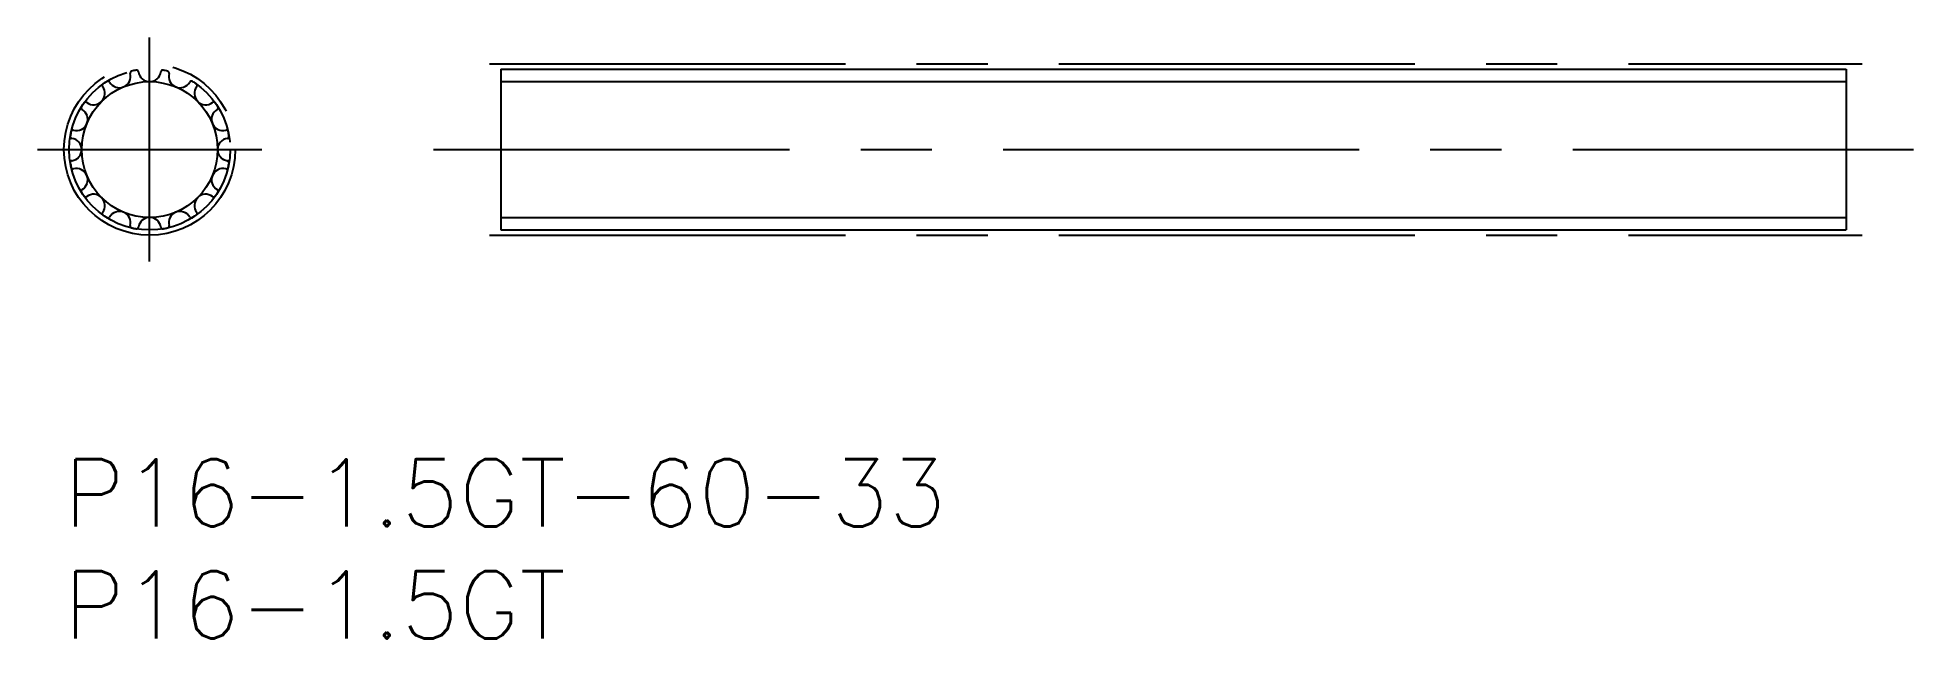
# Model space of a CAD drawing. Extents: x -1.2 to 82.5, y -8 to 18.8.
import ezdxf

# ---------------------------------------------------------------- set-up
doc = ezdxf.new("R2010")
doc.units = 0
doc.header["$LTSCALE"] = 0.5
doc.linetypes.add('CENTER', pattern=[50.8, 31.75, -6.35, 6.35, -6.35])
doc.linetypes.add('PHANTOM', pattern=[63.5, 31.75, -6.35, 6.35, -6.35, 6.35, -6.35])
for name, color, linetype in [('MSM_CENTER', 1, 'CENTER'), ('MSM_CONTINUOUS', 7, 'CONTINUOUS'), ('MSM_IMAGINARY', 6, 'PHANTOM'), ('MSM_NARROW', 5, 'CONTINUOUS'), ('MSM_PART_NUMBER', 7, 'CONTINUOUS')]:
    doc.layers.add(name, color=color, linetype=linetype)
doc.styles.get("Standard").update_dxf_attribs({"font": 'txt.shx', "height": 3, "bigfont": 'bigfont.shx'})

msp = doc.modelspace()

# ---------------------------------------------------------------- linework, layer by layer
at = {"layer": 'MSM_CENTER'}
for p, q in [((3.82, 8.82), (3.82, 18.82)), ((18.974, 17.64), (80.205, 17.64)), ((-1.18, 13.82), (8.82, 13.82)), ((16.487, 13.82), (82.487, 13.82)), ((18.974, 10), (80.205, 10))]:
    msp.add_line(p, q, dxfattribs=at)
msp.add_circle((3.82, 13.82), 3.82, dxfattribs=at)
at = {"layer": 'MSM_CONTINUOUS'}
for p, q in [((19.487, 17.41), (19.487, 10.23)), ((19.487, 17.41), (79.487, 17.41)), ((79.487, 17.41), (79.487, 10.23)), ((19.487, 10.23), (79.487, 10.23))]:
    msp.add_line(p, q, dxfattribs=at)
for centre, radius, start, end in [((1.788, 16.677), 0.084, 125.42866, 217.49445), ((3.82, 13.82), 3.59, 122.07134, 125.42866), ((1.958, 16.791), 0.084, 30.00556, 122.07134), ((2.468, 17.085), 0.504, 210.00555, 14.99445), ((3.036, 17.237), 0.084, 102.92866, 194.99445), ((3.82, 13.82), 3.59, 99.57134, 102.92866), ((3.237, 17.277), 0.084, 7.50556, 99.57134), ((3.82, 17.354), 0.504, 187.50555, 352.49445), ((4.403, 17.277), 0.084, 80.42866, 172.49445), ((3.82, 13.82), 3.59, 77.07134, 80.42866), ((4.604, 17.237), 0.084, 345.00556, 77.07134), ((5.172, 17.085), 0.504, 165.00555, 329.99445), ((5.682, 16.791), 0.084, 57.92866, 149.99445), ((3.82, 13.82), 3.59, 54.57134, 57.92866), ((5.852, 16.677), 0.084, 322.50556, 54.57134), ((3.82, 13.82), 3.59, 144.57134, 147.92866), ((0.963, 15.852), 0.084, 52.50556, 144.57134), ((1.321, 16.319), 0.504, 232.50555, 37.49445), ((6.319, 16.319), 0.504, 142.50555, 307.49445), ((6.677, 15.852), 0.084, 35.42866, 127.49445), ((3.82, 13.82), 3.59, 32.07134, 35.42866), ((0.555, 15.172), 0.504, 255.00555, 59.99445), ((0.849, 15.682), 0.084, 147.92866, 239.99445), ((7.085, 15.172), 0.504, 120.00555, 284.99445), ((6.791, 15.682), 0.084, 300.00556, 32.07134), ((0.363, 14.403), 0.084, 170.42866, 262.49445), ((3.82, 13.82), 3.59, 167.07134, 170.42866), ((0.403, 14.604), 0.084, 75.00556, 167.07134), ((0.286, 13.82), 0.504, 277.50555, 82.49445), ((7.354, 13.82), 0.504, 97.50555, 262.49445), ((7.237, 14.604), 0.084, 12.92866, 104.99445), ((7.277, 14.403), 0.084, 277.50556, 9.57134), ((3.82, 13.82), 3.59, 9.57134, 12.92866), ((0.363, 13.237), 0.084, 97.50556, 189.57134), ((3.82, 13.82), 3.59, 189.57134, 192.92866), ((0.403, 13.036), 0.084, 192.92866, 284.99445), ((0.555, 12.468), 0.504, 300.00555, 104.99445), ((7.085, 12.468), 0.504, 75.00555, 239.99445), ((7.237, 13.036), 0.084, 255.00556, 347.07134), ((7.277, 13.237), 0.084, 350.42866, 82.49445), ((3.82, 13.82), 3.59, 347.07134, 350.42866), ((0.849, 11.958), 0.084, 120.00556, 212.07134), ((3.82, 13.82), 3.59, 212.07134, 215.42866), ((0.963, 11.788), 0.084, 215.42866, 307.49445), ((1.321, 11.321), 0.504, 322.50555, 127.49445), ((6.319, 11.321), 0.504, 52.50555, 217.49445), ((6.677, 11.788), 0.084, 232.50556, 324.57134), ((3.82, 13.82), 3.59, 324.57134, 327.92866), ((6.791, 11.958), 0.084, 327.92866, 59.99445), ((1.788, 10.963), 0.084, 142.50556, 234.57134), ((3.82, 13.82), 3.59, 234.57134, 237.92866), ((2.468, 10.555), 0.504, 345.00555, 149.99445), ((5.172, 10.555), 0.504, 30.00555, 194.99445), ((3.82, 13.82), 3.59, 302.07134, 305.42866), ((5.852, 10.963), 0.084, 305.42866, 37.49445), ((1.958, 10.849), 0.084, 237.92866, 329.99445), ((3.036, 10.403), 0.084, 165.00556, 257.07134), ((3.82, 13.82), 3.59, 257.07134, 260.42866), ((3.237, 10.363), 0.084, 260.42866, 352.49445), ((3.82, 10.286), 0.504, 7.50555, 172.49445), ((4.403, 10.363), 0.084, 187.50556, 279.57134), ((3.82, 13.82), 3.59, 279.57134, 282.92866), ((4.604, 10.403), 0.084, 282.92866, 14.99445), ((5.682, 10.849), 0.084, 210.00556, 302.07134)]:
    msp.add_arc(centre, radius, start, end, dxfattribs=at)
at = {"layer": 'MSM_IMAGINARY'}
msp.add_circle((3.82, 13.82), 3.59, dxfattribs=at)
at = {"layer": 'MSM_NARROW'}
for p, q in [((19.487, 16.85), (79.487, 16.85)), ((19.487, 10.79), (79.487, 10.79))]:
    msp.add_line(p, q, dxfattribs=at)
msp.add_circle((3.82, 13.82), 3.03, dxfattribs=at)

# ---------------------------------------------------------------- texts
at = {"layer": 'MSM_PART_NUMBER'}
for s, p in [('P16-1.5GT-60-33', (0, -3)), ('P16-1.5GT', (0, -8))]:
    msp.add_text(s, height=3, dxfattribs=at).set_placement(p)

doc.saveas('drawing.dxf')
